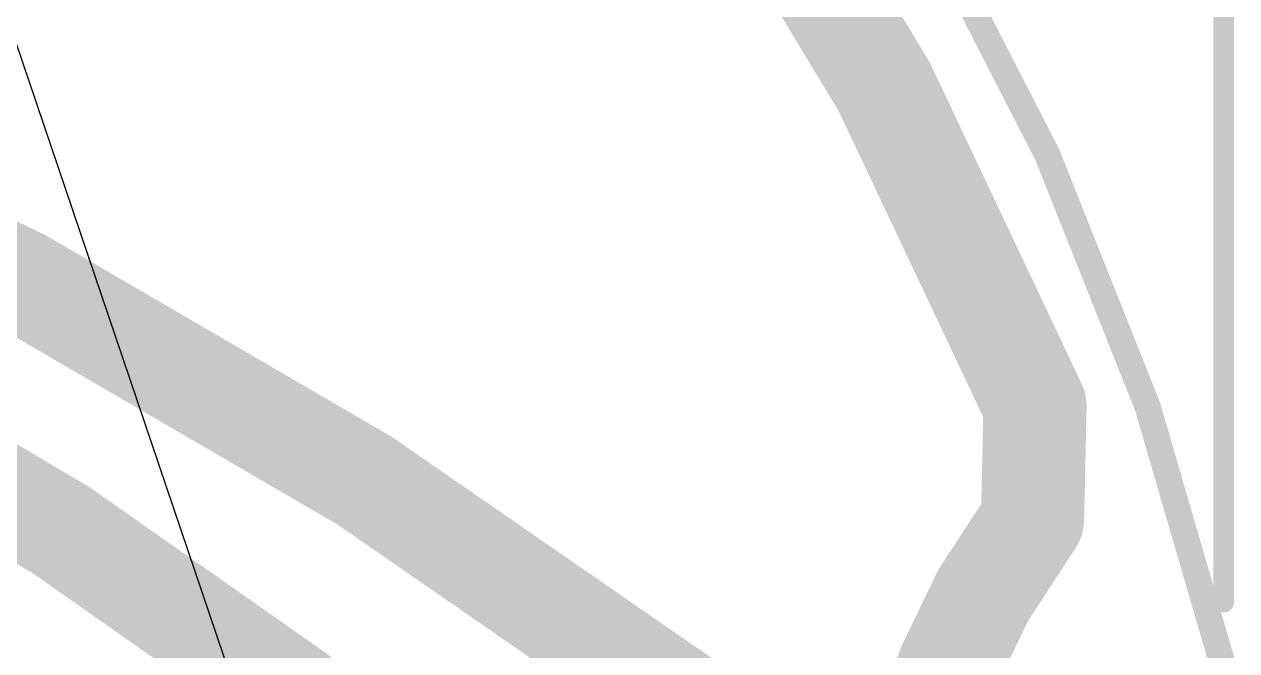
# Model space of a CAD drawing. Header units: millimetres. Extents: x 69.6 to 104.4, y 72.6 to 106.2.
# Drawn here: x 94.33 to 100.2, y 92.79 to 95.83 of the extents above; entities that cross this region are included whole.
import ezdxf

# ---------------------------------------------------------------- set-up
doc = ezdxf.new("R2010")
doc.units = ezdxf.units.MM
for name, color, linetype in [('BottomLayer', 5, 'Continuous'), ('KeepOutLayer', 6, 'Continuous'), ('TopLayer', 1, 'Continuous'), ('TopOverlay', 2, 'Continuous')]:
    doc.layers.add(name, color=color, linetype=linetype)

# ---------------------------------------------------------------- blocks, each defined once
blk = doc.blocks.new('CR2032_B_31')
at = {"layer": 'BottomLayer', "const_width": 8.5}
blk.add_lwpolyline([(-4.25, 0, 1), (4.25, 0, 1)], format="xyb", close=True, dxfattribs=at)

msp = doc.modelspace()

# ---------------------------------------------------------------- linework, layer by layer
at = {"layer": 'BottomLayer'}
msp.add_line((95.6762, 91.6366), (93.5776, 97.84), dxfattribs=at)
at = {"layer": 'KeepOutLayer', "const_width": 0.127}
msp.add_lwpolyline([(82.8011, 102.7218, -0.429634), (100.1392, 92.7116)], format="xyb", dxfattribs=at)
at = {"layer": 'TopLayer'}
msp.add_line((95.6762, 91.6366), (93.5776, 97.84), dxfattribs=at)
at = {"layer": 'TopLayer', "const_width": 0.5}
for points in [[(97.361, 97.4029), (98.4934, 95.5292)], [(98.4934, 95.5292), (99.2252, 93.9804)], [(99.2128, 93.4282), (99.2252, 93.9804)], [(98.9737, 93.0625), (99.2128, 93.4282)], [(98.805, 92.711), (98.9737, 93.0625)], [(98.805, 92.711), (98.8331, 92.3523)]]:
    msp.add_lwpolyline(points, dxfattribs=at)
at = {"layer": 'TopLayer', "const_width": 0.25}
for points in [[(98.3684, 95.5292, 1), (98.6184, 95.5292, 1)], [(98.3684, 95.5292, 1), (98.6184, 95.5292, 1)], [(99.1002, 93.9804, 1), (99.3502, 93.9804, 1)], [(99.1002, 93.9804, 1), (99.3502, 93.9804, 1)], [(99.0878, 93.4282, 1), (99.3378, 93.4282, 1)], [(99.0878, 93.4282, 1), (99.3378, 93.4282, 1)], [(98.8487, 93.0625, 1), (99.0987, 93.0625, 1)], [(98.8487, 93.0625, 1), (99.0987, 93.0625, 1)], [(98.68, 92.711, 1), (98.93, 92.711, 1)], [(98.68, 92.711, 1), (98.93, 92.711, 1)]]:
    msp.add_lwpolyline(points, format="xyb", close=True, dxfattribs=at)
at = {"layer": 'TopLayer', "const_width": 0.5}
for points in [[(92.5708, 95.4291, -0.077575), (99.0622, 91.3028)], [(92.076, 94.692, -0.077336), (96.7045, 91.7053)]]:
    msp.add_lwpolyline(points, format="xyb", dxfattribs=at)
at = {"layer": 'TopOverlay', "const_width": 0.1}
msp.add_lwpolyline([(100.1392, 93.0291), (100.1392, 105.938)], dxfattribs=at)
at = {"layer": 'TopOverlay', "const_width": 0.05}
msp.add_lwpolyline([(100.1142, 93.0291, 1), (100.1642, 93.0291, 1)], format="xyb", close=True, dxfattribs=at)

# ---------------------------------------------------------------- block references
at = {"rotation": 133}
msp.add_blockref('CR2032_B_31', (87.1323, 86.7499), dxfattribs=at)

doc.saveas('drawing.dxf')
